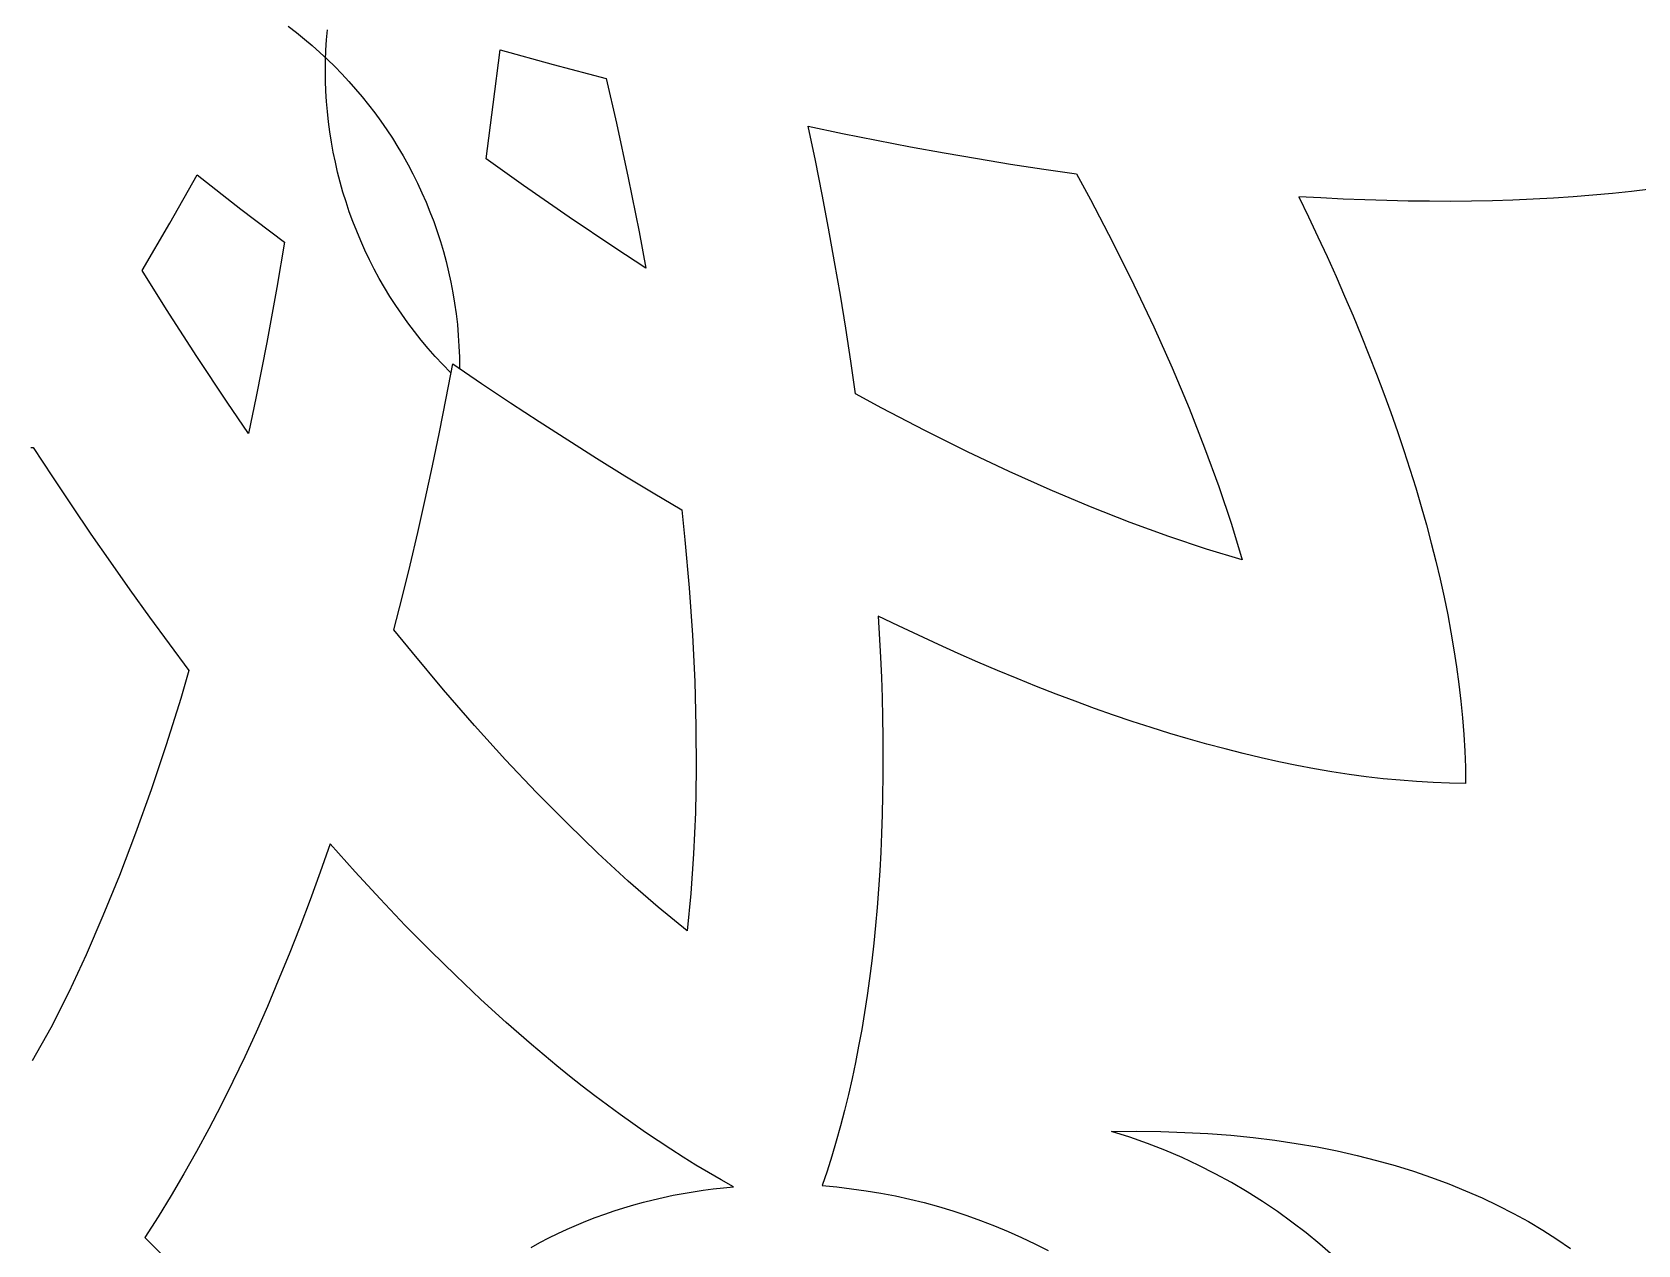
# Model space of a CAD drawing. Extents: x -5 to 96, y -47 to 131.
# Drawn here: x 45.28 to 63.76, y 20.38 to 34.33 of the extents above; entities that cross this region are included whole.
import ezdxf

# ---------------------------------------------------------------- set-up
doc = ezdxf.new("R2010")
doc.units = 0
doc.header["$MEASUREMENT"] = 0
doc.layers.add('LAYER_1', color=18, linetype='CONTINUOUS')

msp = doc.modelspace()

# ---------------------------------------------------------------- linework, layer by layer
at = {"layer": 'LAYER_1'}
for points in [[(48.231, 34.395), (48.325, 34.323), (48.416, 34.249), (48.506, 34.173), (48.594, 34.095), (48.68, 34.014), (48.765, 33.932), (48.847, 33.848), (48.927, 33.762), (49.005, 33.673), (49.081, 33.583), (49.155, 33.492), (49.227, 33.398), (49.296, 33.303), (49.364, 33.205), (49.429, 33.107), (49.491, 33.006), (49.551, 32.904), (49.609, 32.801), (49.665, 32.696), (49.718, 32.589), (49.768, 32.481), (49.816, 32.372), (49.861, 32.261), (49.904, 32.149), (49.944, 32.035), (49.981, 31.921), (50.015, 31.805), (50.047, 31.688), (50.076, 31.57), (50.102, 31.45), (50.125, 31.33), (50.145, 31.209), (50.162, 31.086), (50.176, 30.963), (50.187, 30.839), (50.195, 30.714), (50.2, 30.588), (50.201, 30.461)], [(48.231, 34.395), (48.325, 34.323), (48.416, 34.249), (48.506, 34.173), (48.594, 34.095), (48.68, 34.014), (48.765, 33.932), (48.847, 33.848), (48.927, 33.762), (49.005, 33.673), (49.081, 33.583), (49.155, 33.492), (49.227, 33.398), (49.296, 33.303), (49.364, 33.205), (49.429, 33.107), (49.491, 33.006), (49.551, 32.904), (49.609, 32.801), (49.665, 32.696), (49.718, 32.589), (49.768, 32.481), (49.816, 32.372), (49.861, 32.261), (49.904, 32.149), (49.944, 32.035), (49.981, 31.921), (50.015, 31.805), (50.047, 31.688), (50.076, 31.57), (50.102, 31.45), (50.125, 31.33), (50.145, 31.209), (50.162, 31.086), (50.176, 30.963), (50.187, 30.839), (50.195, 30.714), (50.2, 30.588), (50.201, 30.461)], [(50.096, 30.413), (50.008, 30.504), (49.922, 30.596), (49.839, 30.69), (49.759, 30.786), (49.682, 30.883), (49.608, 30.982), (49.536, 31.082), (49.467, 31.183), (49.401, 31.286), (49.338, 31.39), (49.277, 31.495), (49.22, 31.602), (49.165, 31.709), (49.113, 31.818), (49.064, 31.927), (49.018, 32.037), (48.974, 32.149), (48.933, 32.261), (48.895, 32.374), (48.86, 32.487), (48.828, 32.601), (48.798, 32.716), (48.772, 32.832), (48.748, 32.948), (48.727, 33.064), (48.709, 33.181), (48.693, 33.298), (48.68, 33.415), (48.671, 33.532), (48.664, 33.65), (48.659, 33.768), (48.658, 33.886), (48.659, 34.003), (48.664, 34.121), (48.671, 34.239), (48.68, 34.356)], [(50.096, 30.413), (50.008, 30.504), (49.922, 30.596), (49.839, 30.69), (49.759, 30.786), (49.682, 30.883), (49.608, 30.982), (49.536, 31.082), (49.467, 31.183), (49.401, 31.286), (49.338, 31.39), (49.277, 31.495), (49.22, 31.602), (49.165, 31.709), (49.113, 31.818), (49.064, 31.927), (49.018, 32.037), (48.974, 32.149), (48.933, 32.261), (48.895, 32.374), (48.86, 32.487), (48.828, 32.601), (48.798, 32.716), (48.772, 32.832), (48.748, 32.948), (48.727, 33.064), (48.709, 33.181), (48.693, 33.298), (48.68, 33.415), (48.671, 33.532), (48.664, 33.65), (48.659, 33.768), (48.658, 33.886), (48.659, 34.003), (48.664, 34.121), (48.671, 34.239), (48.68, 34.356)], [(63.907, 32.521), (63.689, 32.495), (63.468, 32.472), (63.244, 32.451), (63.018, 32.434), (62.789, 32.418), (62.557, 32.406), (62.323, 32.396), (62.087, 32.389), (61.848, 32.384), (61.607, 32.381), (61.364, 32.382), (61.118, 32.384), (60.87, 32.39), (60.62, 32.397), (60.368, 32.407), (60.114, 32.42), (59.858, 32.435), (59.97, 32.204), (60.079, 31.974), (60.184, 31.745), (60.287, 31.517), (60.386, 31.29), (60.483, 31.064), (60.576, 30.839), (60.666, 30.615), (60.753, 30.393), (60.837, 30.172), (60.917, 29.952), (60.994, 29.733), (61.067, 29.516), (61.137, 29.3), (61.204, 29.085), (61.267, 28.872), (61.327, 28.661), (61.383, 28.45), (61.436, 28.242), (61.485, 28.035), (61.53, 27.829), (61.572, 27.625), (61.61, 27.423), (61.644, 27.223), (61.674, 27.024), (61.701, 26.827), (61.724, 26.632), (61.743, 26.438), (61.758, 26.247), (61.769, 26.057), (61.776, 25.87), (61.779, 25.684), (61.593, 25.687), (61.405, 25.694), (61.215, 25.705), (61.024, 25.72), (60.83, 25.739), (60.635, 25.762), (60.438, 25.789), (60.239, 25.819), (60.038, 25.854), (59.836, 25.892), (59.631, 25.933), (59.426, 25.979), (59.218, 26.028), (59.01, 26.081), (58.799, 26.137), (58.587, 26.197), (58.374, 26.26), (58.159, 26.327), (57.943, 26.397), (57.725, 26.471), (57.507, 26.548), (57.286, 26.629), (57.065, 26.712), (56.842, 26.799), (56.618, 26.89), (56.393, 26.983), (56.167, 27.08), (55.94, 27.18), (55.712, 27.283), (55.482, 27.389), (55.252, 27.498), (55.02, 27.61), (55.046, 27.138), (55.056, 26.905), (55.063, 26.674), (55.069, 26.444), (55.072, 26.217), (55.074, 25.991), (55.073, 25.767), (55.07, 25.545), (55.065, 25.325), (55.057, 25.107), (55.048, 24.892), (55.036, 24.678), (55.022, 24.466), (55.006, 24.257), (54.988, 24.05), (54.967, 23.845), (54.944, 23.642), (54.919, 23.441), (54.891, 23.243), (54.861, 23.047), (54.829, 22.854), (54.794, 22.663), (54.757, 22.474), (54.718, 22.288), (54.676, 22.104), (54.632, 21.923), (54.585, 21.745), (54.536, 21.569), (54.485, 21.396), (54.431, 21.225), (54.374, 21.057), (54.544, 21.042), (54.713, 21.022), (54.881, 20.998), (55.05, 20.97), (55.217, 20.938), (55.383, 20.901), (55.549, 20.861), (55.713, 20.816), (55.876, 20.767), (56.038, 20.714), (56.198, 20.657), (56.357, 20.595), (56.514, 20.53), (56.669, 20.461), (56.822, 20.388), (56.973, 20.311)], [(63.907, 32.521), (63.689, 32.495), (63.468, 32.472), (63.244, 32.451), (63.018, 32.434), (62.789, 32.418), (62.557, 32.406), (62.323, 32.396), (62.087, 32.389), (61.848, 32.384), (61.607, 32.381), (61.364, 32.382), (61.118, 32.384), (60.87, 32.39), (60.62, 32.397), (60.368, 32.407), (60.114, 32.42), (59.858, 32.435), (59.97, 32.204), (60.079, 31.974), (60.184, 31.745), (60.287, 31.517), (60.386, 31.29), (60.483, 31.064), (60.576, 30.839), (60.666, 30.615), (60.753, 30.393), (60.837, 30.172), (60.917, 29.952), (60.994, 29.733), (61.067, 29.516), (61.137, 29.3), (61.204, 29.085), (61.267, 28.872), (61.327, 28.661), (61.383, 28.45), (61.436, 28.242), (61.485, 28.035), (61.53, 27.829), (61.572, 27.625), (61.61, 27.423), (61.644, 27.223), (61.674, 27.024), (61.701, 26.827), (61.724, 26.632), (61.743, 26.438), (61.758, 26.247), (61.769, 26.057), (61.776, 25.87), (61.779, 25.684), (61.593, 25.687), (61.405, 25.694), (61.215, 25.705), (61.024, 25.72), (60.83, 25.739), (60.635, 25.762), (60.438, 25.789), (60.239, 25.819), (60.038, 25.854), (59.836, 25.892), (59.631, 25.933), (59.426, 25.979), (59.218, 26.028), (59.01, 26.081), (58.799, 26.137), (58.587, 26.197), (58.374, 26.26), (58.159, 26.327), (57.943, 26.397), (57.725, 26.471), (57.507, 26.548), (57.286, 26.629), (57.065, 26.712), (56.842, 26.799), (56.618, 26.89), (56.393, 26.983), (56.167, 27.08), (55.94, 27.18), (55.712, 27.283), (55.482, 27.389), (55.252, 27.498), (55.02, 27.61), (55.046, 27.138), (55.056, 26.905), (55.063, 26.674), (55.069, 26.444), (55.072, 26.217), (55.074, 25.991), (55.073, 25.767), (55.07, 25.545), (55.065, 25.325), (55.057, 25.107), (55.048, 24.892), (55.036, 24.678), (55.022, 24.466), (55.006, 24.257), (54.988, 24.05), (54.967, 23.845), (54.944, 23.642), (54.919, 23.441), (54.891, 23.243), (54.861, 23.047), (54.829, 22.854), (54.794, 22.663), (54.757, 22.474), (54.718, 22.288), (54.676, 22.104), (54.632, 21.923), (54.585, 21.745), (54.536, 21.569), (54.485, 21.396), (54.431, 21.225), (54.374, 21.057), (54.544, 21.042), (54.713, 21.022), (54.881, 20.998), (55.05, 20.97), (55.217, 20.938), (55.383, 20.901), (55.549, 20.861), (55.713, 20.816), (55.876, 20.767), (56.038, 20.714), (56.198, 20.657), (56.357, 20.595), (56.514, 20.53), (56.669, 20.461), (56.822, 20.388), (56.973, 20.311)], [(45.269, 29.548), (45.296, 29.548), (45.516, 29.212), (45.738, 28.88), (45.96, 28.553), (46.184, 28.23), (46.408, 27.912), (46.634, 27.598), (46.861, 27.289), (47.088, 26.985), (46.993, 26.66), (46.826, 26.128), (46.653, 25.611), (46.474, 25.111), (46.289, 24.627), (46.098, 24.16), (45.904, 23.712), (45.704, 23.282), (45.499, 22.873), (45.283, 22.493)], [(45.296, 29.548), (45.516, 29.212), (45.738, 28.88), (45.96, 28.553), (46.184, 28.23), (46.408, 27.912), (46.634, 27.598), (46.861, 27.289), (47.088, 26.985), (46.993, 26.66), (46.826, 26.128), (46.653, 25.611), (46.474, 25.111), (46.289, 24.627), (46.098, 24.16), (45.904, 23.712), (45.704, 23.282), (45.499, 22.873), (45.283, 22.493)], [(51.024, 20.345), (51.126, 20.402), (51.23, 20.456), (51.334, 20.507), (51.44, 20.557), (51.546, 20.603), (51.654, 20.648), (51.762, 20.69), (51.872, 20.73), (51.982, 20.768), (52.093, 20.803), (52.205, 20.836), (52.317, 20.867), (52.43, 20.895), (52.544, 20.922), (52.659, 20.946), (52.773, 20.968), (52.889, 20.987), (53.005, 21.004), (53.121, 21.02), (53.238, 21.033), (53.355, 21.043), (53.21, 21.124), (53.065, 21.207), (52.921, 21.294), (52.776, 21.383), (52.631, 21.476), (52.485, 21.571), (52.34, 21.67), (52.195, 21.771), (52.049, 21.875), (51.904, 21.981), (51.758, 22.091), (51.613, 22.203), (51.467, 22.318), (51.321, 22.436), (51.176, 22.557), (51.03, 22.68), (50.739, 22.934), (50.448, 23.198), (50.157, 23.473), (49.867, 23.757), (49.577, 24.051), (49.288, 24.355), (48.999, 24.668), (48.711, 24.989), (48.597, 24.664), (48.481, 24.344), (48.362, 24.029), (48.241, 23.72), (48.116, 23.416), (47.99, 23.117), (47.861, 22.824), (47.729, 22.537), (47.594, 22.256), (47.457, 21.981), (47.317, 21.712), (47.175, 21.449), (47.03, 21.193), (46.882, 20.943), (46.732, 20.699), (46.58, 20.462), (48.316, 18.717)], [(51.024, 20.345), (51.126, 20.402), (51.23, 20.456), (51.334, 20.507), (51.44, 20.557), (51.546, 20.603), (51.654, 20.648), (51.762, 20.69), (51.872, 20.73), (51.982, 20.768), (52.093, 20.803), (52.205, 20.836), (52.317, 20.867), (52.43, 20.895), (52.544, 20.922), (52.659, 20.946), (52.773, 20.968), (52.889, 20.987), (53.005, 21.004), (53.121, 21.02), (53.238, 21.033), (53.355, 21.043), (53.21, 21.124), (53.065, 21.207), (52.921, 21.294), (52.776, 21.383), (52.631, 21.476), (52.485, 21.571), (52.34, 21.67), (52.195, 21.771), (52.049, 21.875), (51.904, 21.981), (51.758, 22.091), (51.613, 22.203), (51.467, 22.318), (51.321, 22.436), (51.176, 22.557), (51.03, 22.68), (50.739, 22.934), (50.448, 23.198), (50.157, 23.473), (49.867, 23.757), (49.577, 24.051), (49.288, 24.355), (48.999, 24.668), (48.711, 24.989), (48.597, 24.664), (48.481, 24.344), (48.362, 24.029), (48.241, 23.72), (48.116, 23.416), (47.99, 23.117), (47.861, 22.824), (47.729, 22.537), (47.594, 22.256), (47.457, 21.981), (47.317, 21.712), (47.175, 21.449), (47.03, 21.193), (46.882, 20.943), (46.732, 20.699), (46.58, 20.462), (48.316, 18.717)], [(60.254, 20.249), (60.101, 20.383), (59.943, 20.513), (59.78, 20.638), (59.613, 20.759), (59.441, 20.875), (59.264, 20.987), (59.083, 21.093), (58.898, 21.194), (58.709, 21.29), (58.515, 21.38), (58.318, 21.464), (58.117, 21.542), (57.913, 21.614), (57.705, 21.68), (57.991, 21.682), (58.271, 21.679), (58.546, 21.67), (58.814, 21.656), (59.077, 21.636), (59.334, 21.61), (59.584, 21.579), (59.83, 21.543), (60.069, 21.502), (60.302, 21.456), (60.53, 21.404), (60.753, 21.348), (60.969, 21.288), (61.18, 21.222), (61.385, 21.152), (61.585, 21.078), (61.779, 20.999), (61.968, 20.916), (62.151, 20.829), (62.329, 20.738), (62.501, 20.643), (62.668, 20.544), (62.83, 20.441), (62.986, 20.335)], [(60.254, 20.249), (60.101, 20.383), (59.943, 20.513), (59.78, 20.638), (59.613, 20.759), (59.441, 20.875), (59.264, 20.987), (59.083, 21.093), (58.898, 21.194), (58.709, 21.29), (58.515, 21.38), (58.318, 21.464), (58.117, 21.542), (57.913, 21.614), (57.705, 21.68), (57.991, 21.682), (58.271, 21.679), (58.546, 21.67), (58.814, 21.656), (59.077, 21.636), (59.334, 21.61), (59.584, 21.579), (59.83, 21.543), (60.069, 21.502), (60.302, 21.456), (60.53, 21.404), (60.753, 21.348), (60.969, 21.288), (61.18, 21.222), (61.385, 21.152), (61.585, 21.078), (61.779, 20.999), (61.968, 20.916), (62.151, 20.829), (62.329, 20.738), (62.501, 20.643), (62.668, 20.544), (62.83, 20.441), (62.986, 20.335)]]:
    msp.add_lwpolyline(points, dxfattribs=at)
for points in [[(50.668, 34.126), (51.28, 33.956), (51.889, 33.795), (52.008, 33.28), (52.143, 32.653), (52.267, 32.032), (52.346, 31.614), (51.989, 31.846), (51.464, 32.2), (50.937, 32.563), (50.506, 32.871), (50.59, 33.496)], [(50.668, 34.126), (51.28, 33.956), (51.889, 33.795), (52.008, 33.28), (52.143, 32.653), (52.267, 32.032), (52.346, 31.614), (51.989, 31.846), (51.464, 32.2), (50.937, 32.563), (50.506, 32.871), (50.59, 33.496)], [(54.758, 30.168), (54.704, 30.544), (54.646, 30.922), (54.584, 31.303), (54.517, 31.687), (54.447, 32.073), (54.373, 32.461), (54.296, 32.852), (54.214, 33.245), (54.608, 33.163), (55, 33.085), (55.389, 33.01), (55.777, 32.94), (56.161, 32.873), (56.543, 32.811), (56.923, 32.752), (57.299, 32.698), (57.461, 32.401), (57.719, 31.907), (57.962, 31.42), (58.19, 30.939), (58.401, 30.466), (58.596, 30.002), (58.775, 29.547), (58.938, 29.102), (59.083, 28.668), (59.208, 28.255), (58.795, 28.38), (58.362, 28.525), (57.917, 28.687), (57.462, 28.866), (56.998, 29.062), (56.526, 29.274), (56.045, 29.501), (55.556, 29.744), (55.062, 30.002)], [(54.758, 30.168), (54.704, 30.544), (54.646, 30.922), (54.584, 31.303), (54.517, 31.687), (54.447, 32.073), (54.373, 32.461), (54.296, 32.852), (54.214, 33.245), (54.608, 33.163), (55, 33.085), (55.389, 33.01), (55.777, 32.94), (56.161, 32.873), (56.543, 32.811), (56.923, 32.752), (57.299, 32.698), (57.461, 32.401), (57.719, 31.907), (57.962, 31.42), (58.19, 30.939), (58.401, 30.466), (58.596, 30.002), (58.775, 29.547), (58.938, 29.102), (59.083, 28.668), (59.208, 28.255), (58.795, 28.38), (58.362, 28.525), (57.917, 28.687), (57.462, 28.866), (56.998, 29.062), (56.526, 29.274), (56.045, 29.501), (55.556, 29.744), (55.062, 30.002)], [(46.549, 31.584), (46.867, 32.131), (47.181, 32.685), (47.684, 32.293), (48.186, 31.91), (48.098, 31.389), (47.984, 30.758), (47.861, 30.137), (47.772, 29.711), (47.527, 30.07), (47.177, 30.598), (46.83, 31.136)], [(46.549, 31.584), (46.867, 32.131), (47.181, 32.685), (47.684, 32.293), (48.186, 31.91), (48.098, 31.389), (47.984, 30.758), (47.861, 30.137), (47.772, 29.711), (47.527, 30.07), (47.177, 30.598), (46.83, 31.136)], [(49.447, 27.453), (49.541, 27.822), (49.633, 28.195), (49.721, 28.572), (49.807, 28.952), (49.89, 29.337), (49.971, 29.725), (50.048, 30.117), (50.124, 30.513), (50.455, 30.287), (50.786, 30.065), (51.117, 29.848), (51.447, 29.636), (51.776, 29.428), (52.104, 29.224), (52.431, 29.026), (52.758, 28.832), (52.795, 28.487), (52.844, 27.933), (52.881, 27.389), (52.907, 26.858), (52.922, 26.34), (52.924, 25.836), (52.916, 25.348), (52.895, 24.874), (52.863, 24.417), (52.82, 23.987), (52.488, 24.261), (52.142, 24.561), (51.793, 24.882), (51.442, 25.222), (51.087, 25.58), (50.732, 25.957), (50.375, 26.351), (50.018, 26.761), (49.66, 27.189)], [(49.447, 27.453), (49.541, 27.822), (49.633, 28.195), (49.721, 28.572), (49.807, 28.952), (49.89, 29.337), (49.971, 29.725), (50.048, 30.117), (50.124, 30.513), (50.455, 30.287), (50.786, 30.065), (51.117, 29.848), (51.447, 29.636), (51.776, 29.428), (52.104, 29.224), (52.431, 29.026), (52.758, 28.832), (52.795, 28.487), (52.844, 27.933), (52.881, 27.389), (52.907, 26.858), (52.922, 26.34), (52.924, 25.836), (52.916, 25.348), (52.895, 24.874), (52.863, 24.417), (52.82, 23.987), (52.488, 24.261), (52.142, 24.561), (51.793, 24.882), (51.442, 25.222), (51.087, 25.58), (50.732, 25.957), (50.375, 26.351), (50.018, 26.761), (49.66, 27.189)]]:
    msp.add_lwpolyline(points, close=True, dxfattribs=at)

doc.saveas('drawing.dxf')
